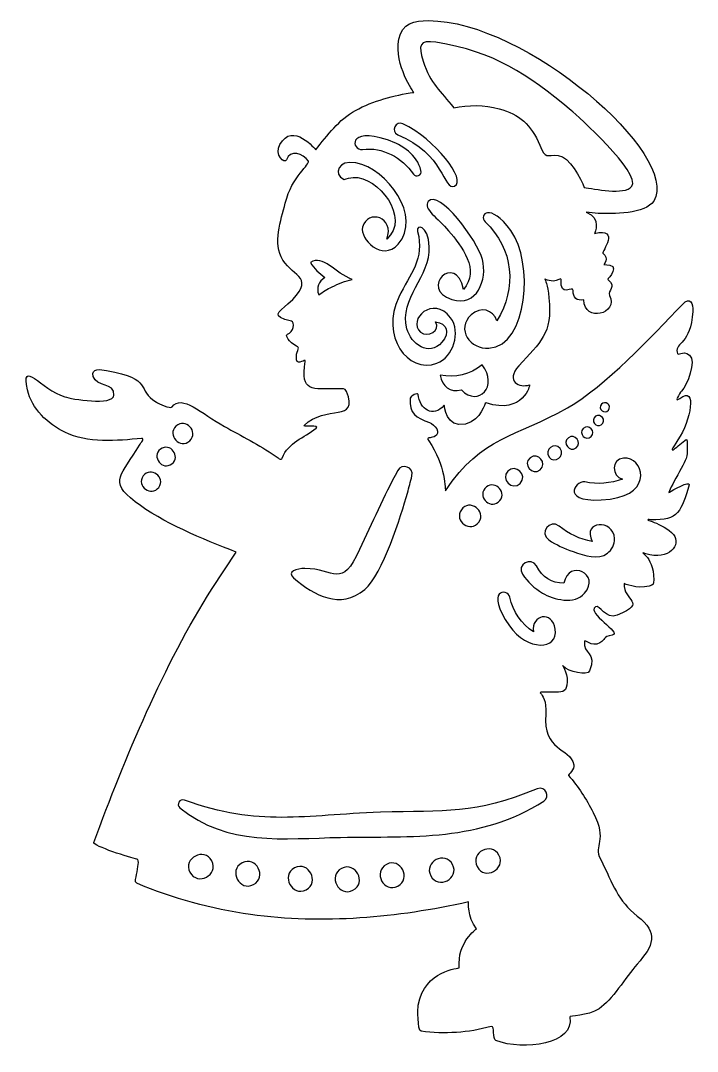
# Model space of a CAD drawing. Header units: centimetres. Extents: x 1 to 127, y -92 to 6.
# Drawn here: x 83.59 to 90.2, y -92.15 to -82.09 of the extents above; entities that cross this region are included whole.
import ezdxf

# ---------------------------------------------------------------- set-up
doc = ezdxf.new("R2010")
doc.units = ezdxf.units.CM
doc.header["$MEASUREMENT"] = 0
doc.layers.add('layer 1', color=7, linetype='Continuous')

msp = doc.modelspace()

# ---------------------------------------------------------------- linework, layer by layer
at = {"layer": 'layer 1', "color": 250}
for points, knots in [([(85.83464, -90.81552), (86.54432, -90.91413), (87.26673, -90.84761), (87.96321, -90.69285), (87.96321, -90.69285), (87.9634, -90.69281), (87.95267, -90.83301), (88.04063, -90.95558), (88.04063, -90.95558), (88.04163, -90.95697), (87.8513, -91.08976), (87.87363, -91.33505), (87.87363, -91.33505), (87.87428, -91.34222), (87.53704, -91.35393), (87.4725, -91.69864), (87.4725, -91.69864), (87.46796, -91.72287), (87.46426, -91.94916), (87.50063, -91.95407), (87.50063, -91.95407), (87.72938, -91.98499), (87.96263, -91.97008), (88.18515, -91.90821), (88.18515, -91.90821), (88.22447, -91.89728), (88.19598, -92.03198), (88.22928, -92.04491), (88.22928, -92.04491), (88.50327, -92.15127), (89.00921, -92.07689), (88.95173, -91.81665), (88.95173, -91.81665), (88.948, -91.79979), (89.121, -91.81079), (89.23938, -91.73448), (89.23938, -91.73448), (89.36279, -91.65492), (89.49911, -91.42748), (89.61041, -91.30087), (89.61041, -91.30087), (89.76758, -91.12207), (89.82533, -90.99645), (89.61195, -90.83083), (89.61195, -90.83083), (89.41788, -90.68019), (89.38144, -90.52806), (89.25138, -90.27338), (89.25138, -90.27338), (89.1816, -90.13674), (89.32643, -90.10265), (89.1803, -89.81943), (89.1803, -89.81943), (89.11373, -89.6904), (89.03685, -89.56627), (88.93899, -89.45795), (88.93899, -89.45795), (88.93741, -89.4562), (89.0025, -89.39485), (88.99242, -89.35354), (88.99242, -89.35354), (88.95038, -89.1811), (88.68809, -89.2214), (88.71811, -88.85893), (88.71811, -88.85893), (88.73962, -88.59909), (88.53408, -88.65172), (88.81071, -88.6459), (88.81071, -88.6459), (88.90019, -88.64402), (88.91918, -88.64092), (88.92703, -88.54375), (88.92703, -88.54375), (88.93436, -88.45311), (88.86141, -88.35948), (88.88779, -88.3915), (88.88779, -88.3915), (88.93816, -88.45266), (89.12692, -88.48381), (89.14508, -88.43898), (89.14508, -88.43898), (89.2205, -88.25276), (89.07842, -88.27335), (89.09616, -88.15051), (89.09616, -88.15051), (89.10006, -88.12347), (89.16121, -88.21007), (89.24653, -88.16401), (89.24653, -88.16401), (89.30633, -88.13173), (89.26993, -88.10698), (89.36738, -88.08796), (89.36738, -88.08796), (89.46865, -88.0682), (89.11093, -87.87093), (89.20313, -87.81279), (89.20313, -87.81279), (89.24398, -87.78703), (89.30602, -87.93958), (89.41594, -87.89439), (89.41594, -87.89439), (89.72234, -87.76842), (89.4689, -87.75513), (89.48355, -87.58517), (89.48355, -87.58517), (89.48356, -87.58505), (89.60591, -87.64112), (89.72726, -87.61109), (89.72726, -87.61109), (89.77077, -87.60032), (89.77219, -87.59225), (89.77247, -87.54783), (89.77247, -87.54783), (89.77403, -87.2986), (89.59869, -87.26628), (89.69388, -87.29475), (89.69388, -87.29475), (89.92442, -87.36368), (90.04512, -87.20571), (89.9655, -87.10795), (89.9655, -87.10795), (89.86944, -86.99002), (89.63088, -86.9565), (89.74519, -86.96208), (89.74519, -86.96208), (90.01433, -86.97521), (90.04508, -86.87295), (90.1173, -86.62159), (90.1173, -86.62159), (90.12966, -86.57858), (89.95217, -86.67247), (89.92564, -86.69497), (89.92564, -86.69497), (89.8855, -86.72903), (90.08007, -86.40482), (90.09371, -86.35366), (90.09371, -86.35366), (90.09858, -86.33538), (90.1086, -86.16594), (90.08856, -86.18016), (90.08856, -86.18016), (90.01891, -86.22963), (89.8726, -86.38037), (90.00911, -86.18242), (90.00911, -86.18242), (90.13396, -86.00138), (90.1989, -85.64472), (90.02776, -85.7785), (90.02776, -85.7785), (89.9646, -85.82787), (90.02344, -85.72792), (90.04361, -85.70741), (90.04361, -85.70741), (90.0964, -85.65368), (90.19339, -85.41205), (90.12197, -85.3555), (90.12197, -85.3555), (90.05054, -85.29894), (90.00788, -85.38039), (90.00002, -85.32804), (90.00002, -85.32804), (89.98442, -85.22423), (90.13484, -85.25772), (90.15356, -84.92944), (90.15356, -84.92944), (90.15807, -84.8505), (90.12755, -84.78351), (90.05561, -84.85837), (90.05561, -84.85837), (89.74157, -85.18516), (89.30311, -85.65669), (88.92985, -85.87065), (88.92985, -85.87065), (88.42555, -86.15972), (88.09654, -86.14154), (87.73831, -86.68097), (87.73831, -86.68097), (87.73829, -86.681), (87.74155, -86.42949), (87.57564, -86.19258), (87.57564, -86.19258), (87.54704, -86.15174), (87.5924, -86.17034), (87.62741, -86.15293), (87.62741, -86.15293), (87.70576, -86.11397), (87.6336, -86.03456), (87.58211, -86.01453), (87.58211, -86.01453), (87.45856, -85.96647), (87.37783, -85.9299), (87.39586, -85.77708), (87.39586, -85.77708), (87.39893, -85.75113), (87.46879, -85.72199), (87.4711, -85.73906), (87.4711, -85.73906), (87.49017, -85.87992), (87.6139, -85.97785), (87.72721, -85.84536), (87.72721, -85.84536), (87.73024, -85.84182), (87.74, -86.07723), (87.93477, -86.02891), (87.93477, -86.02891), (88.09528, -85.98909), (88.11861, -85.81752), (88.13483, -85.82272), (88.13483, -85.82272), (88.50145, -85.94023), (88.56926, -85.64305), (88.55808, -85.64677), (88.55808, -85.64677), (88.46409, -85.67804), (88.32008, -85.61553), (88.45628, -85.46029), (88.45628, -85.46029), (88.66323, -85.22441), (88.78709, -85.15515), (88.74932, -84.79788), (88.74932, -84.79788), (88.72069, -84.52707), (88.65875, -84.63361), (88.7924, -84.6332), (88.7924, -84.6332), (88.83249, -84.63308), (88.87062, -84.5947), (88.86865, -84.61833), (88.86865, -84.61833), (88.85293, -84.80679), (88.98756, -84.66822), (88.98532, -84.72644), (88.98532, -84.72644), (88.9827, -84.79444), (89.02097, -84.83131), (89.09032, -84.81542), (89.09032, -84.81542), (89.09032, -85.04575), (89.43438, -84.95179), (89.34136, -84.77356), (89.34136, -84.77356), (89.3163, -84.72554), (89.41661, -84.69288), (89.32343, -84.61766), (89.32343, -84.61766), (89.31806, -84.61332), (89.47789, -84.46558), (89.28607, -84.47287), (89.28607, -84.47287), (89.28598, -84.47287), (89.33843, -84.41457), (89.27615, -84.36141), (89.27615, -84.36141), (89.2639, -84.35095), (89.44986, -84.10865), (89.19474, -84.16889), (89.19474, -84.16889), (89.1927, -84.16937), (89.26989, -84.01774), (89.11223, -83.9602), (89.11223, -83.9602), (89.11223, -83.9602), (89.22879, -83.97321), (89.22879, -83.97321), (89.22879, -83.97321), (89.36241, -83.98095), (89.69704, -83.97825), (89.77198, -83.85288), (89.77198, -83.85288), (90.03964, -83.40513), (88.52026, -82.09168), (87.57351, -82.09173), (87.57351, -82.09173), (87.43587, -82.09173), (87.31238, -82.11072), (87.28383, -82.27435), (87.28383, -82.27435), (87.23864, -82.53334), (87.42978, -82.79234), (87.42967, -82.79236), (87.42967, -82.79236), (87.23615, -82.82103), (87.03254, -82.87345), (86.86059, -82.96829), (86.86059, -82.96829), (86.70111, -83.05624), (86.58304, -83.21039), (86.47301, -83.35206), (86.47301, -83.35206), (86.47241, -83.35284), (86.24799, -83.07315), (86.12162, -83.30049), (86.12162, -83.30049), (86.0659, -83.40071), (86.17064, -83.49518), (86.18559, -83.45111), (86.18559, -83.45111), (86.22177, -83.34449), (86.35028, -83.39131), (86.40024, -83.46175), (86.40024, -83.46175), (86.42312, -83.49399), (86.23861, -83.60698), (86.17524, -83.87211), (86.17524, -83.87211), (86.13426, -84.04359), (86.04601, -84.26207), (86.15227, -84.42997), (86.15227, -84.42997), (86.25448, -84.59148), (86.48695, -84.60125), (86.19901, -84.85704), (86.19901, -84.85704), (86.10728, -84.93853), (86.02853, -84.97877), (86.2348, -85.02472), (86.2348, -85.02472), (86.27242, -85.0331), (86.25311, -85.13628), (86.19815, -85.1516), (86.19815, -85.1516), (86.16608, -85.16053), (86.21333, -85.23034), (86.28385, -85.2673), (86.28385, -85.2673), (86.33223, -85.29265), (86.2704, -85.3149), (86.28564, -85.40173), (86.28564, -85.40173), (86.296, -85.46075), (86.37488, -85.38486), (86.37022, -85.41699), (86.37022, -85.41699), (86.32483, -85.72981), (86.42713, -85.67964), (86.69752, -85.68604), (86.69752, -85.68604), (86.73434, -85.68691), (86.75826, -85.67427), (86.77349, -85.71221), (86.77349, -85.71221), (86.89726, -86.02052), (86.56722, -85.82958), (86.35907, -86.04415), (86.35907, -86.04415), (86.34349, -86.06021), (86.51562, -86.03691), (86.47668, -86.06862), (86.47668, -86.06862), (86.35886, -86.16459), (86.20346, -86.20689), (86.14585, -86.3608), (86.14585, -86.3608), (86.13409, -86.39224), (86.10022, -86.35328), (86.07696, -86.33786), (86.07696, -86.33786), (85.91789, -86.23236), (85.74839, -86.14517), (85.58178, -86.05252), (85.58178, -86.05252), (85.35557, -85.92672), (85.16234, -85.73493), (85.06948, -85.86023), (85.06948, -85.86023), (85.05045, -85.88592), (84.93625, -85.82701), (84.9161, -85.81513), (84.9161, -85.81513), (84.71382, -85.69593), (84.89403, -85.58668), (84.4303, -85.50568), (84.4303, -85.50568), (84.37454, -85.49592), (84.2759, -85.48137), (84.29967, -85.56365), (84.29967, -85.56365), (84.33039, -85.66998), (84.51054, -85.62112), (84.50199, -85.74607), (84.50199, -85.74607), (84.49433, -85.85782), (84.08144, -85.78245), (84.02299, -85.76412), (84.02299, -85.76412), (83.78657, -85.68998), (83.59054, -85.38568), (83.65762, -85.6955), (83.65762, -85.6955), (83.69814, -85.88262), (83.85804, -86.02579), (84.02195, -86.10878), (84.02195, -86.10878), (84.23834, -86.21834), (84.53688, -86.1905), (84.77221, -86.17039), (84.77221, -86.17039), (84.80599, -86.16751), (84.76534, -86.21016), (84.7515, -86.23355), (84.7515, -86.23355), (84.57764, -86.52737), (84.44518, -86.58544), (84.7081, -86.78659), (84.7081, -86.78659), (84.97551, -86.99117), (85.36905, -87.15395), (85.69516, -87.2781), (85.69516, -87.2781), (85.69516, -87.2781), (85.46002, -87.63494), (85.46002, -87.63494), (85.46002, -87.63494), (84.99003, -88.37478), (84.61191, -89.28086), (84.30501, -90.11151), (84.30501, -90.11151), (84.29189, -90.14701), (84.6727, -90.26446), (84.72436, -90.27424), (84.72436, -90.27424), (84.75737, -90.28048), (84.73271, -90.35576), (84.72287, -90.42451), (84.72287, -90.42451), (84.71939, -90.44879), (84.70022, -90.50036), (84.72488, -90.51075), (84.72488, -90.51075), (85.08038, -90.66044), (85.45258, -90.76242), (85.83464, -90.81552)], [0, 0, 0, 0, 0.00917431, 0.00917431, 0.00917431, 0.00917431, 0.01834862, 0.01834862, 0.01834862, 0.01834862, 0.02752294, 0.02752294, 0.02752294, 0.02752294, 0.03669725, 0.03669725, 0.03669725, 0.03669725, 0.04587156, 0.04587156, 0.04587156, 0.04587156, 0.05504587, 0.05504587, 0.05504587, 0.05504587, 0.06422018, 0.06422018, 0.06422018, 0.06422018, 0.0733945, 0.0733945, 0.0733945, 0.0733945, 0.08256881, 0.08256881, 0.08256881, 0.08256881, 0.09174312, 0.09174312, 0.09174312, 0.09174312, 0.10091743, 0.10091743, 0.10091743, 0.10091743, 0.11009174, 0.11009174, 0.11009174, 0.11009174, 0.11926606, 0.11926606, 0.11926606, 0.11926606, 0.12844037, 0.12844037, 0.12844037, 0.12844037, 0.13761468, 0.13761468, 0.13761468, 0.13761468, 0.14678899, 0.14678899, 0.14678899, 0.14678899, 0.1559633, 0.1559633, 0.1559633, 0.1559633, 0.16513761, 0.16513761, 0.16513761, 0.16513761, 0.17431193, 0.17431193, 0.17431193, 0.17431193, 0.18348624, 0.18348624, 0.18348624, 0.18348624, 0.19266055, 0.19266055, 0.19266055, 0.19266055, 0.20183486, 0.20183486, 0.20183486, 0.20183486, 0.21100917, 0.21100917, 0.21100917, 0.21100917, 0.22018349, 0.22018349, 0.22018349, 0.22018349, 0.2293578, 0.2293578, 0.2293578, 0.2293578, 0.23853211, 0.23853211, 0.23853211, 0.23853211, 0.24770642, 0.24770642, 0.24770642, 0.24770642, 0.25688073, 0.25688073, 0.25688073, 0.25688073, 0.26605505, 0.26605505, 0.26605505, 0.26605505, 0.27522936, 0.27522936, 0.27522936, 0.27522936, 0.28440367, 0.28440367, 0.28440367, 0.28440367, 0.29357798, 0.29357798, 0.29357798, 0.29357798, 0.30275229, 0.30275229, 0.30275229, 0.30275229, 0.31192661, 0.31192661, 0.31192661, 0.31192661, 0.32110092, 0.32110092, 0.32110092, 0.32110092, 0.33027523, 0.33027523, 0.33027523, 0.33027523, 0.33944954, 0.33944954, 0.33944954, 0.33944954, 0.34862385, 0.34862385, 0.34862385, 0.34862385, 0.35779817, 0.35779817, 0.35779817, 0.35779817, 0.36697248, 0.36697248, 0.36697248, 0.36697248, 0.37614679, 0.37614679, 0.37614679, 0.37614679, 0.3853211, 0.3853211, 0.3853211, 0.3853211, 0.39449541, 0.39449541, 0.39449541, 0.39449541, 0.40366972, 0.40366972, 0.40366972, 0.40366972, 0.41284404, 0.41284404, 0.41284404, 0.41284404, 0.42201835, 0.42201835, 0.42201835, 0.42201835, 0.43119266, 0.43119266, 0.43119266, 0.43119266, 0.44036697, 0.44036697, 0.44036697, 0.44036697, 0.44954128, 0.44954128, 0.44954128, 0.44954128, 0.4587156, 0.4587156, 0.4587156, 0.4587156, 0.46788991, 0.46788991, 0.46788991, 0.46788991, 0.47706422, 0.47706422, 0.47706422, 0.47706422, 0.48623853, 0.48623853, 0.48623853, 0.48623853, 0.49541284, 0.49541284, 0.49541284, 0.49541284, 0.50458716, 0.50458716, 0.50458716, 0.50458716, 0.51376147, 0.51376147, 0.51376147, 0.51376147, 0.52293578, 0.52293578, 0.52293578, 0.52293578, 0.53211009, 0.53211009, 0.53211009, 0.53211009, 0.5412844, 0.5412844, 0.5412844, 0.5412844, 0.55045872, 0.55045872, 0.55045872, 0.55045872, 0.55963303, 0.55963303, 0.55963303, 0.55963303, 0.56880734, 0.56880734, 0.56880734, 0.56880734, 0.57798165, 0.57798165, 0.57798165, 0.57798165, 0.58715596, 0.58715596, 0.58715596, 0.58715596, 0.59633028, 0.59633028, 0.59633028, 0.59633028, 0.60550459, 0.60550459, 0.60550459, 0.60550459, 0.6146789, 0.6146789, 0.6146789, 0.6146789, 0.62385321, 0.62385321, 0.62385321, 0.62385321, 0.63302752, 0.63302752, 0.63302752, 0.63302752, 0.64220183, 0.64220183, 0.64220183, 0.64220183, 0.65137615, 0.65137615, 0.65137615, 0.65137615, 0.66055046, 0.66055046, 0.66055046, 0.66055046, 0.66972477, 0.66972477, 0.66972477, 0.66972477, 0.67889908, 0.67889908, 0.67889908, 0.67889908, 0.68807339, 0.68807339, 0.68807339, 0.68807339, 0.69724771, 0.69724771, 0.69724771, 0.69724771, 0.70642202, 0.70642202, 0.70642202, 0.70642202, 0.71559633, 0.71559633, 0.71559633, 0.71559633, 0.72477064, 0.72477064, 0.72477064, 0.72477064, 0.73394495, 0.73394495, 0.73394495, 0.73394495, 0.74311927, 0.74311927, 0.74311927, 0.74311927, 0.75229358, 0.75229358, 0.75229358, 0.75229358, 0.76146789, 0.76146789, 0.76146789, 0.76146789, 0.7706422, 0.7706422, 0.7706422, 0.7706422, 0.77981651, 0.77981651, 0.77981651, 0.77981651, 0.78899083, 0.78899083, 0.78899083, 0.78899083, 0.79816514, 0.79816514, 0.79816514, 0.79816514, 0.80733945, 0.80733945, 0.80733945, 0.80733945, 0.81651376, 0.81651376, 0.81651376, 0.81651376, 0.82568807, 0.82568807, 0.82568807, 0.82568807, 0.83486239, 0.83486239, 0.83486239, 0.83486239, 0.8440367, 0.8440367, 0.8440367, 0.8440367, 0.85321101, 0.85321101, 0.85321101, 0.85321101, 0.86238532, 0.86238532, 0.86238532, 0.86238532, 0.87155963, 0.87155963, 0.87155963, 0.87155963, 0.88073394, 0.88073394, 0.88073394, 0.88073394, 0.88990826, 0.88990826, 0.88990826, 0.88990826, 0.89908257, 0.89908257, 0.89908257, 0.89908257, 0.90825688, 0.90825688, 0.90825688, 0.90825688, 0.91743119, 0.91743119, 0.91743119, 0.91743119, 0.9266055, 0.9266055, 0.9266055, 0.9266055, 0.93577982, 0.93577982, 0.93577982, 0.93577982, 0.94495413, 0.94495413, 0.94495413, 0.94495413, 0.95412844, 0.95412844, 0.95412844, 0.95412844, 0.96330275, 0.96330275, 0.96330275, 0.96330275, 0.97247706, 0.97247706, 0.97247706, 0.97247706, 0.98165138, 0.98165138, 0.98165138, 0.98165138, 1, 1, 1, 1]), ([(88.26321, -82.95273), (88.11658, -82.9147), (87.96432, -82.91133), (87.8196, -82.94192), (87.8196, -82.94192), (87.69114, -82.77468), (87.59327, -82.71083), (87.52208, -82.48775), (87.52208, -82.48775), (87.47178, -82.33015), (87.48315, -82.27672), (87.64647, -82.30355), (87.64647, -82.30355), (88.21789, -82.39742), (88.52914, -82.60503), (88.96712, -82.96824), (88.96712, -82.96824), (89.0185, -83.01084), (89.65417, -83.5831), (89.55828, -83.70865), (89.55828, -83.70865), (89.48784, -83.80086), (89.18785, -83.72994), (89.09275, -83.72094), (89.09275, -83.72094), (89.06766, -83.63758), (88.94585, -83.41676), (88.84029, -83.40718), (88.84029, -83.40718), (88.72109, -83.39638), (88.72152, -83.44983), (88.65995, -83.3062), (88.65995, -83.3062), (88.57513, -83.10832), (88.46185, -83.00424), (88.26321, -82.95273)], [0, 0, 0, 0, 0.1, 0.1, 0.1, 0.1, 0.2, 0.2, 0.2, 0.2, 0.3, 0.3, 0.3, 0.3, 0.4, 0.4, 0.4, 0.4, 0.5, 0.5, 0.5, 0.5, 0.6, 0.6, 0.6, 0.6, 0.7, 0.7, 0.7, 0.7, 0.8, 0.8, 0.8, 0.8, 1, 1, 1, 1]), ([(87.27252, -83.20695), (87.20268, -83.17387), (87.25392, -83.06567), (87.32374, -83.09874), (87.32374, -83.09874), (87.62993, -83.24377), (87.95538, -83.65042), (87.82681, -83.7071), (87.82681, -83.7071), (87.7184, -83.75489), (87.72362, -83.38133), (87.27252, -83.20695)], [0, 0, 0, 0, 0.25, 0.25, 0.25, 0.25, 0.5, 0.5, 0.5, 0.5, 1, 1, 1, 1]), ([(87.49981, -83.55477), (87.51146, -83.59936), (87.45246, -83.62667), (87.42595, -83.58899), (87.42595, -83.58899), (87.31275, -83.42797), (87.12743, -83.32317), (86.9285, -83.3482), (86.9285, -83.3482), (86.82238, -83.36155), (86.7767, -83.12641), (87.17145, -83.25578), (87.17145, -83.25578), (87.32336, -83.30556), (87.45992, -83.40168), (87.49981, -83.55477)], [0, 0, 0, 0, 0.2, 0.2, 0.2, 0.2, 0.4, 0.4, 0.4, 0.4, 0.6, 0.6, 0.6, 0.6, 1, 1, 1, 1]), ([(86.83706, -83.62199), (86.80744, -83.62398), (86.77741, -83.63219), (86.74951, -83.64328), (86.74951, -83.64328), (86.63626, -83.59044), (86.69264, -83.44729), (86.86311, -83.48002), (86.86311, -83.48002), (87.1733, -83.53959), (87.51179, -84.00584), (87.27722, -84.27274), (87.27722, -84.27274), (87.12007, -84.45154), (86.90005, -84.21607), (86.92935, -84.10711), (86.92935, -84.10711), (86.97789, -83.92661), (87.2485, -84.01111), (87.16599, -84.22303), (87.16599, -84.22303), (87.39839, -84.02304), (87.08393, -83.60555), (86.83706, -83.62199)], [0, 0, 0, 0, 0.14285714, 0.14285714, 0.14285714, 0.14285714, 0.28571429, 0.28571429, 0.28571429, 0.28571429, 0.42857143, 0.42857143, 0.42857143, 0.42857143, 0.57142857, 0.57142857, 0.57142857, 0.57142857, 0.71428571, 0.71428571, 0.71428571, 0.71428571, 1, 1, 1, 1]), ([(87.80147, -84.81366), (87.47743, -84.70885), (87.83766, -84.34433), (87.91539, -84.71434), (87.91539, -84.71434), (88.08025, -84.52629), (87.89752, -84.29346), (87.76933, -84.14175), (87.76933, -84.14175), (87.66649, -84.02004), (87.51376, -83.92778), (87.5713, -83.85692), (87.5713, -83.85692), (87.67424, -83.73017), (88.05135, -84.24009), (88.09946, -84.42219), (88.09946, -84.42219), (88.15104, -84.61742), (88.04544, -84.89251), (87.80147, -84.81366)], [0, 0, 0, 0, 0.16666667, 0.16666667, 0.16666667, 0.16666667, 0.33333333, 0.33333333, 0.33333333, 0.33333333, 0.5, 0.5, 0.5, 0.5, 0.66666667, 0.66666667, 0.66666667, 0.66666667, 1, 1, 1, 1]), ([(88.16264, -85.28967), (87.98389, -85.30316), (87.83604, -85.1015), (87.99027, -84.96249), (87.99027, -84.96249), (88.08518, -84.87693), (88.20192, -84.91236), (88.24153, -85.02091), (88.24153, -85.02091), (88.44052, -84.70012), (88.40208, -84.31803), (88.12744, -84.05499), (88.12744, -84.05499), (88.05971, -83.99013), (88.1736, -83.85696), (88.37881, -84.14157), (88.37881, -84.14157), (88.5982, -84.44583), (88.55048, -85.2605), (88.16264, -85.28967)], [0, 0, 0, 0, 0.16666667, 0.16666667, 0.16666667, 0.16666667, 0.33333333, 0.33333333, 0.33333333, 0.33333333, 0.5, 0.5, 0.5, 0.5, 0.66666667, 0.66666667, 0.66666667, 0.66666667, 1, 1, 1, 1]), ([(87.65431, -85.43573), (87.36959, -85.54025), (87.10018, -85.16995), (87.28329, -84.79011), (87.28329, -84.79011), (87.39204, -84.56454), (87.5379, -84.41974), (87.4666, -84.14889), (87.4666, -84.14889), (87.44699, -84.07442), (87.57063, -84.08005), (87.58127, -84.29933), (87.58127, -84.29933), (87.59513, -84.5848), (87.28196, -84.8032), (87.36217, -85.09977), (87.36217, -85.09977), (87.4017, -85.24593), (87.57802, -85.37533), (87.70397, -85.23124), (87.70397, -85.23124), (87.78538, -85.1381), (87.75432, -85.0435), (87.64262, -85.0326), (87.64262, -85.0326), (87.69846, -85.11684), (87.56266, -85.19056), (87.49656, -85.13192), (87.49656, -85.13192), (87.36, -85.0108), (87.62265, -84.76683), (87.78871, -84.99169), (87.78871, -84.99169), (87.89289, -85.13276), (87.81759, -85.37584), (87.65431, -85.43573)], [0, 0, 0, 0, 0.1, 0.1, 0.1, 0.1, 0.2, 0.2, 0.2, 0.2, 0.3, 0.3, 0.3, 0.3, 0.4, 0.4, 0.4, 0.4, 0.5, 0.5, 0.5, 0.5, 0.6, 0.6, 0.6, 0.6, 0.7, 0.7, 0.7, 0.7, 0.8, 0.8, 0.8, 0.8, 1, 1, 1, 1]), ([(86.63125, -84.68986), (86.58575, -84.71257), (86.54216, -84.73896), (86.50092, -84.76845), (86.50092, -84.76845), (86.47607, -84.69924), (86.49978, -84.63654), (86.56224, -84.59787), (86.56224, -84.59787), (86.50498, -84.56034), (86.4563, -84.51049), (86.42041, -84.45219), (86.42041, -84.45219), (86.54156, -84.36954), (86.66381, -84.55964), (86.82867, -84.61703), (86.82867, -84.61703), (86.76063, -84.6341), (86.69414, -84.65848), (86.63125, -84.68986)], [0, 0, 0, 0, 0.16666667, 0.16666667, 0.16666667, 0.16666667, 0.33333333, 0.33333333, 0.33333333, 0.33333333, 0.5, 0.5, 0.5, 0.5, 0.66666667, 0.66666667, 0.66666667, 0.66666667, 1, 1, 1, 1]), ([(87.89535, -85.69514), (87.78234, -85.72255), (87.70606, -85.66509), (87.68711, -85.55079), (87.68711, -85.55079), (87.83381, -85.58231), (87.98005, -85.54603), (88.09649, -85.45139), (88.09649, -85.45139), (88.26102, -85.65746), (88.0579, -85.86827), (87.89535, -85.69514)], [0, 0, 0, 0, 0.25, 0.25, 0.25, 0.25, 0.5, 0.5, 0.5, 0.5, 1, 1, 1, 1]), ([(89.33882, -85.87748), (89.32266, -85.93329), (89.23618, -85.90828), (89.25232, -85.85247), (89.25232, -85.85247), (89.26846, -85.79664), (89.35495, -85.82167), (89.33882, -85.87748)], [0, 0, 0, 0, 0.33333333, 0.33333333, 0.33333333, 0.33333333, 1, 1, 1, 1]), ([(85.24212, -86.19234), (85.14975, -86.27905), (85.01539, -86.13591), (85.10773, -86.04919), (85.10773, -86.04919), (85.20007, -85.96248), (85.33448, -86.1056), (85.24212, -86.19234)], [0, 0, 0, 0, 0.33333333, 0.33333333, 0.33333333, 0.33333333, 1, 1, 1, 1]), ([(89.27502, -86.02185), (89.24044, -86.07636), (89.15597, -86.02272), (89.19055, -85.96822), (89.19055, -85.96822), (89.22514, -85.91371), (89.30961, -85.96733), (89.27502, -86.02185)], [0, 0, 0, 0, 0.33333333, 0.33333333, 0.33333333, 0.33333333, 1, 1, 1, 1]), ([(89.16181, -86.15202), (89.1099, -86.20157), (89.03314, -86.12117), (89.085, -86.07164), (89.085, -86.07164), (89.13685, -86.02212), (89.21369, -86.10248), (89.16181, -86.15202)], [0, 0, 0, 0, 0.33333333, 0.33333333, 0.33333333, 0.33333333, 1, 1, 1, 1]), ([(85.06683, -86.41729), (84.97448, -86.48892), (84.86346, -86.34576), (84.95583, -86.27414), (84.95583, -86.27414), (85.0482, -86.20253), (85.15922, -86.34569), (85.06683, -86.41729)], [0, 0, 0, 0, 0.33333333, 0.33333333, 0.33333333, 0.33333333, 1, 1, 1, 1]), ([(88.85996, -86.26844), (88.9133, -86.33911), (88.80378, -86.42181), (88.75043, -86.35114), (88.75043, -86.35114), (88.69708, -86.28047), (88.80659, -86.19773), (88.85996, -86.26844)], [0, 0, 0, 0, 0.33333333, 0.33333333, 0.33333333, 0.33333333, 1, 1, 1, 1]), ([(89.01465, -86.26087), (88.95173, -86.30981), (88.87591, -86.21227), (88.9388, -86.16335), (88.9388, -86.16335), (89.00171, -86.11443), (89.07757, -86.21193), (89.01465, -86.26087)], [0, 0, 0, 0, 0.33333333, 0.33333333, 0.33333333, 0.33333333, 1, 1, 1, 1]), ([(88.66261, -86.47597), (88.58684, -86.5387), (88.48957, -86.42125), (88.56538, -86.3585), (88.56538, -86.3585), (88.64118, -86.29576), (88.73842, -86.41321), (88.66261, -86.47597)], [0, 0, 0, 0, 0.33333333, 0.33333333, 0.33333333, 0.33333333, 1, 1, 1, 1]), ([(87.36814, -86.70231), (87.30691, -86.91925), (87.12468, -87.49923), (86.95037, -87.64301), (86.95037, -87.64301), (86.71145, -87.84009), (86.46072, -87.7064), (86.25656, -87.52987), (86.25656, -87.52987), (86.18891, -87.47137), (86.28615, -87.43845), (86.36609, -87.43851), (86.36609, -87.43851), (86.65482, -87.43872), (86.72305, -87.64557), (86.90071, -87.25445), (86.90071, -87.25445), (87.02007, -86.9917), (87.13784, -86.73613), (87.27276, -86.48283), (87.27276, -86.48283), (87.31372, -86.40593), (87.43078, -86.44985), (87.41103, -86.53472), (87.41103, -86.53472), (87.39792, -86.59099), (87.38374, -86.64702), (87.36814, -86.70231)], [0, 0, 0, 0, 0.125, 0.125, 0.125, 0.125, 0.25, 0.25, 0.25, 0.25, 0.375, 0.375, 0.375, 0.375, 0.5, 0.5, 0.5, 0.5, 0.625, 0.625, 0.625, 0.625, 0.75, 0.75, 0.75, 0.75, 1, 1, 1, 1]), ([(88.46885, -86.60757), (88.39216, -86.68547), (88.27143, -86.56662), (88.34812, -86.48871), (88.34812, -86.48871), (88.42481, -86.41081), (88.54556, -86.52968), (88.46885, -86.60757)], [0, 0, 0, 0, 0.33333333, 0.33333333, 0.33333333, 0.33333333, 1, 1, 1, 1]), ([(89.3456, -86.7605), (88.84378, -86.82291), (88.99901, -86.57478), (89.09934, -86.59438), (89.09934, -86.59438), (89.22319, -86.61855), (89.35034, -86.60951), (89.46864, -86.56647), (89.46864, -86.56647), (89.36006, -86.5373), (89.35569, -86.37053), (89.47812, -86.36061), (89.47812, -86.36061), (89.66965, -86.34508), (89.77819, -86.70681), (89.3456, -86.7605)], [0, 0, 0, 0, 0.2, 0.2, 0.2, 0.2, 0.4, 0.4, 0.4, 0.4, 0.6, 0.6, 0.6, 0.6, 1, 1, 1, 1]), ([(84.93976, -86.64663), (84.86813, -86.74464), (84.71623, -86.63363), (84.78784, -86.5356), (84.78784, -86.5356), (84.85943, -86.43758), (85.01136, -86.54859), (84.93976, -86.64663)], [0, 0, 0, 0, 0.33333333, 0.33333333, 0.33333333, 0.33333333, 1, 1, 1, 1]), ([(88.26998, -86.77635), (88.19335, -86.87063), (88.04726, -86.75195), (88.12386, -86.65766), (88.12386, -86.65766), (88.20046, -86.56337), (88.34657, -86.68207), (88.26998, -86.77635)], [0, 0, 0, 0, 0.33333333, 0.33333333, 0.33333333, 0.33333333, 1, 1, 1, 1]), ([(88.06548, -86.98535), (87.98792, -87.0958), (87.8167, -86.97561), (87.89428, -86.86514), (87.89428, -86.86514), (87.97184, -86.7547), (88.14305, -86.8749), (88.06548, -86.98535)], [0, 0, 0, 0, 0.33333333, 0.33333333, 0.33333333, 0.33333333, 1, 1, 1, 1]), ([(88.98591, -87.274), (88.8969, -87.24117), (88.81943, -87.20754), (88.74857, -87.15974), (88.74857, -87.15974), (88.65145, -87.09423), (88.75791, -86.95105), (88.84859, -87.02524), (88.84859, -87.02524), (88.9424, -87.10197), (89.05366, -87.15435), (89.17286, -87.1746), (89.17286, -87.1746), (89.06871, -86.96861), (89.37905, -86.95473), (89.39056, -87.14621), (89.39056, -87.14621), (89.39395, -87.20256), (89.3619, -87.25889), (89.31956, -87.29057), (89.31956, -87.29057), (89.23166, -87.35637), (89.09941, -87.31585), (88.98591, -87.274)], [0, 0, 0, 0, 0.14285714, 0.14285714, 0.14285714, 0.14285714, 0.28571429, 0.28571429, 0.28571429, 0.28571429, 0.42857143, 0.42857143, 0.42857143, 0.42857143, 0.57142857, 0.57142857, 0.57142857, 0.57142857, 0.71428571, 0.71428571, 0.71428571, 0.71428571, 1, 1, 1, 1]), ([(88.6854, -87.67866), (88.60816, -87.63362), (88.54155, -87.56858), (88.49187, -87.49432), (88.49187, -87.49432), (88.43042, -87.40246), (88.57523, -87.31604), (88.6269, -87.41374), (88.6269, -87.41374), (88.68402, -87.52175), (88.77605, -87.5854), (88.896, -87.58164), (88.896, -87.58164), (88.94221, -87.34179), (89.25967, -87.48989), (89.09714, -87.681), (89.09714, -87.681), (89.0003, -87.79487), (88.79331, -87.74156), (88.6854, -87.67866)], [0, 0, 0, 0, 0.16666667, 0.16666667, 0.16666667, 0.16666667, 0.33333333, 0.33333333, 0.33333333, 0.33333333, 0.5, 0.5, 0.5, 0.5, 0.66666667, 0.66666667, 0.66666667, 0.66666667, 1, 1, 1, 1]), ([(88.36356, -87.99809), (88.11444, -87.64069), (88.34489, -87.62557), (88.36672, -87.71984), (88.36672, -87.71984), (88.39907, -87.85956), (88.47811, -87.97956), (88.59784, -88.05726), (88.59784, -88.05726), (88.57469, -87.88565), (88.78139, -87.84705), (88.81082, -88.03122), (88.81082, -88.03122), (88.84402, -88.23904), (88.53613, -88.24582), (88.36356, -87.99809)], [0, 0, 0, 0, 0.2, 0.2, 0.2, 0.2, 0.4, 0.4, 0.4, 0.4, 0.6, 0.6, 0.6, 0.6, 1, 1, 1, 1]), ([(87.10305, -89.81801), (87.7412, -89.79628), (88.01723, -89.84291), (88.63562, -89.58819), (88.63562, -89.58819), (88.71314, -89.55627), (88.76929, -89.66467), (88.69849, -89.70955), (88.69849, -89.70955), (88.07286, -90.10614), (87.42311, -90.04957), (86.71567, -90.0629), (86.71567, -90.0629), (86.15785, -90.07342), (85.60936, -90.15091), (85.1468, -89.77507), (85.1468, -89.77507), (85.10777, -89.74334), (85.14283, -89.68133), (85.19014, -89.6984), (85.19014, -89.6984), (85.92405, -89.96347), (86.35624, -89.84344), (87.10305, -89.81801)], [0, 0, 0, 0, 0.14285714, 0.14285714, 0.14285714, 0.14285714, 0.28571429, 0.28571429, 0.28571429, 0.28571429, 0.42857143, 0.42857143, 0.42857143, 0.42857143, 0.57142857, 0.57142857, 0.57142857, 0.57142857, 0.71428571, 0.71428571, 0.71428571, 0.71428571, 1, 1, 1, 1]), ([(88.04896, -90.34855), (87.97727, -90.21148), (88.18968, -90.10032), (88.2614, -90.23742), (88.2614, -90.23742), (88.33309, -90.37447), (88.12065, -90.4856), (88.04896, -90.34855)], [0, 0, 0, 0, 0.33333333, 0.33333333, 0.33333333, 0.33333333, 1, 1, 1, 1]), ([(85.45686, -90.29222), (85.52859, -90.42927), (85.31613, -90.5404), (85.24443, -90.40332), (85.24443, -90.40332), (85.17272, -90.26623), (85.38518, -90.15513), (85.45686, -90.29222)], [0, 0, 0, 0, 0.33333333, 0.33333333, 0.33333333, 0.33333333, 1, 1, 1, 1]), ([(87.59566, -90.4382), (87.52394, -90.30115), (87.73638, -90.19001), (87.80808, -90.32708), (87.80808, -90.32708), (87.87978, -90.46414), (87.66733, -90.57528), (87.59566, -90.4382)], [0, 0, 0, 0, 0.33333333, 0.33333333, 0.33333333, 0.33333333, 1, 1, 1, 1]), ([(85.75338, -90.31128), (85.89043, -90.23959), (86.00156, -90.45205), (85.86451, -90.52374), (85.86451, -90.52374), (85.72743, -90.59543), (85.61628, -90.38299), (85.75338, -90.31128)], [0, 0, 0, 0, 0.33333333, 0.33333333, 0.33333333, 0.33333333, 1, 1, 1, 1]), ([(86.26646, -90.3611), (86.40353, -90.28938), (86.51465, -90.50182), (86.37759, -90.57355), (86.37759, -90.57355), (86.24053, -90.64527), (86.12935, -90.43279), (86.26646, -90.3611)], [0, 0, 0, 0, 0.33333333, 0.33333333, 0.33333333, 0.33333333, 1, 1, 1, 1]), ([(86.72474, -90.36608), (86.8618, -90.29438), (86.97295, -90.50681), (86.83586, -90.57851), (86.83586, -90.57851), (86.69877, -90.65022), (86.5877, -90.43782), (86.72474, -90.36608)], [0, 0, 0, 0, 0.33333333, 0.33333333, 0.33333333, 0.33333333, 1, 1, 1, 1]), ([(87.16313, -90.32622), (87.30019, -90.25454), (87.41131, -90.46698), (87.27423, -90.53869), (87.27423, -90.53869), (87.13717, -90.61038), (87.02605, -90.39794), (87.16313, -90.32622)], [0, 0, 0, 0, 0.33333333, 0.33333333, 0.33333333, 0.33333333, 1, 1, 1, 1])]:
    msp.add_open_spline(points, degree=3, knots=knots, dxfattribs=at)

doc.saveas('drawing.dxf')
